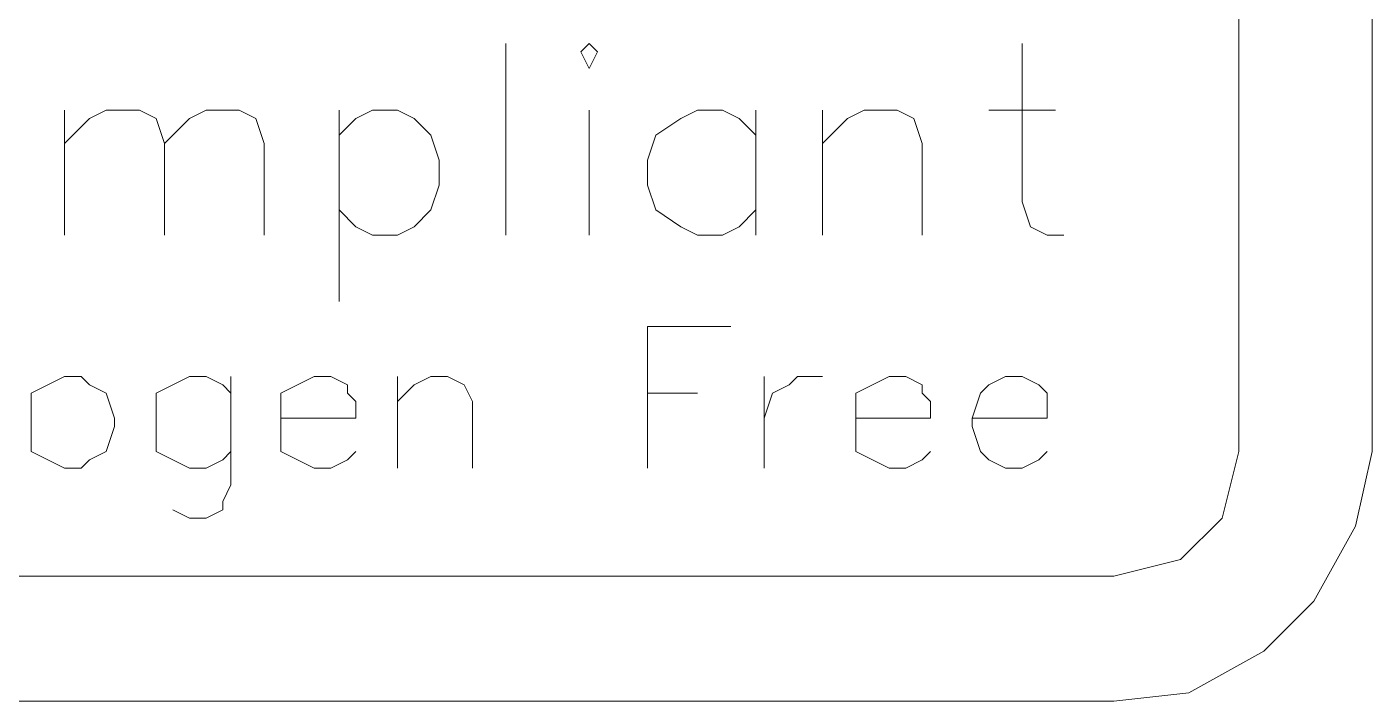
# Model space of a CAD drawing. Extents: x 2510 to 2656, y 707 to 760.
# Drawn here: x 2594.932 to 2597.92, y 753.499 to 754.997 of the extents above; entities that cross this region are included whole.
import ezdxf

# ---------------------------------------------------------------- set-up
doc = ezdxf.new("R2010")
doc.units = 0
doc.header["$MEASUREMENT"] = 0
doc.layers.add('HANBO', color=7, linetype='CONTINUOUS', lineweight=9)

# ---------------------------------------------------------------- blocks, each defined once
blk = doc.blocks.new('ea')
at = {"layer": 'HANBO', "lineweight": 0}
for points in [[(57.5186, 77.0411), (57.5186, 80.0381)], [(57.782, 77.0411), (57.782, 80.0381)], [(56.0694, 77.4692), (56.0694, 77.848)], [(56.2177, 77.8315), (56.2341, 77.7985), (56.2506, 77.8315), (56.2341, 77.848), (56.2177, 77.8315)], [(57.0904, 77.848), (57.0904, 77.5351), (57.1069, 77.4857), (57.1398, 77.4692), (57.1728, 77.4692)], [(55.1967, 77.4692), (55.1967, 77.7163)], [(55.1967, 77.6503), (55.2461, 77.6997), (55.279, 77.7163), (55.3449, 77.7163), (55.3779, 77.6997), (55.3943, 77.6503), (55.3943, 77.4692)], [(55.3943, 77.6503), (55.4437, 77.6997), (55.4767, 77.7163), (55.5425, 77.7163), (55.5754, 77.6997), (55.5919, 77.6503), (55.5919, 77.4692)], [(55.7401, 77.7163), (55.7401, 77.3375)], [(55.7401, 77.6669), (55.773, 77.6997), (55.806, 77.7163), (55.8554, 77.7163), (55.8883, 77.6997), (55.9213, 77.6669), (55.9377, 77.6175), (55.9377, 77.5681), (55.9213, 77.5187), (55.8883, 77.4857), (55.8554, 77.4692), (55.806, 77.4692), (55.773, 77.4857), (55.7401, 77.5187)], [(56.2341, 77.7163), (56.2341, 77.4692)], [(56.5634, 77.6669), (56.5305, 77.6997), (56.4976, 77.7163), (56.4482, 77.7163), (56.4153, 77.6997), (56.3659, 77.6669), (56.3494, 77.6175), (56.3494, 77.5681), (56.3659, 77.5187), (56.4153, 77.4857), (56.4482, 77.4692), (56.4976, 77.4692), (56.5305, 77.4857), (56.5634, 77.5187)], [(56.5634, 77.7163), (56.5634, 77.4692)], [(56.6952, 77.4692), (56.6952, 77.7163)], [(56.6952, 77.6503), (56.7446, 77.6997), (56.7776, 77.7163), (56.8434, 77.7163), (56.8763, 77.6997), (56.8928, 77.6503), (56.8928, 77.4692)], [(57.0245, 77.7163), (57.1563, 77.7163)], [(56.3494, 77.0082), (56.3494, 77.2881), (56.514, 77.2881)], [(55.1967, 77.1892), (55.1637, 77.1728), (55.1308, 77.1564), (55.1308, 77.107), (55.1308, 77.0904), (55.1308, 77.0411), (55.1637, 77.0246), (55.1967, 77.0082), (55.2296, 77.0082), (55.2461, 77.0246), (55.279, 77.0411), (55.2955, 77.0904), (55.2955, 77.107), (55.279, 77.1564), (55.2461, 77.1728), (55.2296, 77.1892), (55.1967, 77.1892)], [(55.526, 77.1564), (55.5096, 77.1728), (55.4767, 77.1892), (55.4437, 77.1892), (55.4108, 77.1728), (55.3779, 77.1564), (55.3779, 77.107), (55.3779, 77.0904), (55.3779, 77.0411), (55.4108, 77.0246), (55.4437, 77.0082), (55.4767, 77.0082), (55.5096, 77.0246), (55.526, 77.0411)], [(55.526, 77.1892), (55.526, 76.9752), (55.5096, 76.9423), (55.5096, 76.9258), (55.4767, 76.9093), (55.4437, 76.9093), (55.4108, 76.9258)], [(55.6248, 77.107), (55.773, 77.107), (55.773, 77.1398), (55.7566, 77.1564), (55.7566, 77.1728), (55.7236, 77.1892), (55.6907, 77.1892), (55.6578, 77.1728), (55.6248, 77.1564), (55.6248, 77.107), (55.6248, 77.0904), (55.6248, 77.0411), (55.6578, 77.0246), (55.6907, 77.0082), (55.7236, 77.0082), (55.7566, 77.0246), (55.773, 77.0411)], [(55.8554, 77.0082), (55.8554, 77.1892)], [(55.8554, 77.1398), (55.8883, 77.1728), (55.9213, 77.1892), (55.9542, 77.1892), (55.9871, 77.1728), (56.0036, 77.1398), (56.0036, 77.0082)], [(56.5799, 77.0082), (56.5799, 77.1892)], [(56.5799, 77.107), (56.5964, 77.1564), (56.6293, 77.1728), (56.6458, 77.1892), (56.6952, 77.1892)], [(56.7611, 77.107), (56.9093, 77.107), (56.9093, 77.1398), (56.8928, 77.1564), (56.8928, 77.1728), (56.8599, 77.1892), (56.827, 77.1892), (56.794, 77.1728), (56.7611, 77.1564), (56.7611, 77.107), (56.7611, 77.0904), (56.7611, 77.0411), (56.794, 77.0246), (56.827, 77.0082), (56.8599, 77.0082), (56.8928, 77.0246), (56.9093, 77.0411)], [(56.9916, 77.107), (57.1398, 77.107), (57.1398, 77.1398), (57.1398, 77.1564), (57.1233, 77.1728), (57.0904, 77.1892), (57.0575, 77.1892), (57.0245, 77.1728), (57.0081, 77.1564), (56.9916, 77.107), (56.9916, 77.0904), (57.0081, 77.0411), (57.0245, 77.0246), (57.0575, 77.0082), (57.0904, 77.0082), (57.1233, 77.0246), (57.1398, 77.0411)], [(56.3494, 77.1564), (56.4482, 77.1564)], [(57.2716, 76.7941), (57.4033, 76.827), (57.4856, 76.9093), (57.5186, 77.0411)], [(57.2716, 76.5471), (57.4197, 76.5635), (57.568, 76.6459), (57.6668, 76.7447), (57.7491, 76.8929), (57.782, 77.0411)], [(54.291, 76.7941), (57.2716, 76.7941)], [(54.291, 76.5471), (57.2716, 76.5471)]]:
    blk.add_lwpolyline(points, dxfattribs=at)

msp = doc.modelspace()

# ---------------------------------------------------------------- block references
at = {"layer": 'HANBO', "color": 3, "xscale": 1.123212078084249, "yscale": 1.123212078084249, "zscale": 1.123212078084249}
msp.add_blockref('ea', (2533.0181, 667.5203), dxfattribs=at)

doc.saveas('drawing.dxf')
